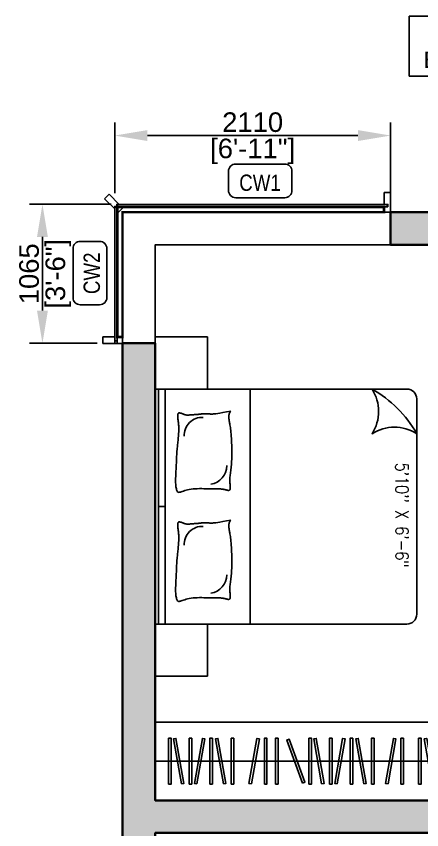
# Model space of a CAD drawing. Header units: millimetres. Extents: x 46985 to 60368, y 184712 to 204375.
# Drawn here: x 47382 to 50482, y 197796 to 204027 of the extents above; entities that cross this region are included whole.
import ezdxf
from ezdxf.enums import TextEntityAlignment as Align

# ---------------------------------------------------------------- set-up
doc = ezdxf.new("R2010")
doc.units = ezdxf.units.MM
for name, color, linetype in [('A-Bed Furniture', 253, 'Continuous'), ('A-Bed Side Table', 253, 'Continuous'), ('A-Dimensions', 4, 'Continuous'), ('A-Hatch', 252, 'Continuous'), ('A-Room Boundary', 44, 'Continuous'), ('A-Text Main', 44, 'Continuous'), ('A-Wardrobe', 253, 'Continuous'), ('A-Window', 4, 'Continuous')]:
    doc.layers.add(name, color=color, linetype=linetype)
doc.layers.add('A-Wall', color=240, linetype='Continuous', lineweight=35)
doc.styles.add('2024-08-29_TOWER-A$0$simplex-0.8', font='simplex.shx', dxfattribs={"width": 0.8})
doc.styles.add('3BHK  WEST_UN-2$0$2024-08-30_TOWER-C$0$simplex-0.8', font='simplex.shx', dxfattribs={"width": 0.8})
doc.styles.add('ARIAL', font='ARIALN.TTF')
doc.styles.add('S', font='arial.ttf', dxfattribs={"height": 150})
doc.styles.get("Standard").update_dxf_attribs({"font": 'arial.ttf'})
doc.dimstyles.new('DIMSMALL', dxfattribs={"dimtxt": 150, "dimasz": 250, "dimexe": 100, "dimexo": 100, "dimgap": 25, "dimtad": 1, "dimdec": 0, "dimzin": 0, "dimdsep": 46, "dimtxsty": 'S', "dimcen": 0, "dimdle": 100, "dimclrd": 8, "dimclre": 8, "dimclrt": 256, "dimazin": 0, "dimtfac": 1, "dimtdec": 0, "dimtix": 1, "dimtmove": 0, "dimatfit": 3, "dimldrblk": '12_DatumFilled', "dimfxl": 1, "dimtolj": 1, "dimtzin": 0, "dimlwd": -1, "dimlwe": -1, "dimarcsym": 1})

# ---------------------------------------------------------------- blocks, each defined once
blk = doc.blocks.new('3.5BHK EAST_UN-1$0$A$Ceb508b97')
at = {"layer": 'A-Wardrobe', "ltscale": 600}
blk.add_lwpolyline([(100.2, 600), (100.2, 0), (2400.2, 0), (2400.2, 600)], close=True, dxfattribs=at)
for points in [[(202.7, 125), (202.7, 475), (222.7, 475), (222.7, 125), (202.7, 125)], [(300.1, 125.9), (239.3, 470.6), (259, 474.1), (319.7, 129.4), (300.1, 125.9)], [(359.9, 125), (359.9, 475), (379.9, 475), (379.9, 125), (359.9, 125)], [(419.5, 125.9), (480.3, 470.6), (460.6, 474.1), (399.9, 129.4), (419.5, 125.9)], [(517.8, 125), (517.8, 475), (537.8, 475), (537.8, 125), (517.8, 125)], [(621.4, 125.9), (560.6, 470.6), (580.3, 474.1), (641.1, 129.4), (621.4, 125.9)], [(681.2, 125), (681.2, 475), (701.2, 475), (701.2, 125), (681.2, 125)], [(836.6, 125.9), (897.4, 470.6), (877.7, 474.1), (817, 129.4), (836.6, 125.9)], [(934.9, 125), (934.9, 475), (954.9, 475), (954.9, 125), (934.9, 125)], [(1019.4, 125), (1019.4, 475), (1039.4, 475), (1039.4, 125), (1019.4, 125)], [(1226.2, 132.1), (1106.5, 461), (1125.3, 467.9), (1245, 139), (1226.2, 132.1)], [(1275.7, 125), (1275.7, 475), (1295.7, 475), (1295.7, 125), (1275.7, 125)], [(1373, 125.9), (1312.3, 470.6), (1332, 474.1), (1392.7, 129.4), (1373, 125.9)], [(1432.9, 125), (1432.9, 475), (1452.9, 475), (1452.9, 125), (1432.9, 125)], [(1492.5, 125.9), (1553.3, 470.6), (1533.6, 474.1), (1472.8, 129.4), (1492.5, 125.9)], [(1590.8, 125), (1590.8, 475), (1610.8, 475), (1610.8, 125), (1590.8, 125)], [(1694.4, 125.9), (1633.6, 470.6), (1653.3, 474.1), (1714.1, 129.4), (1694.4, 125.9)], [(1754.2, 125), (1754.2, 475), (1774.2, 475), (1774.2, 125), (1754.2, 125)], [(1880.8, 125.9), (1941.5, 470.6), (1921.8, 474.1), (1861.1, 129.4), (1880.8, 125.9)], [(1979, 125), (1979, 475), (1999, 475), (1999, 125), (1979, 125)], [(2114.9, 125), (2114.9, 475), (2134.9, 475), (2134.9, 125), (2114.9, 125)], [(2218.5, 125.9), (2157.7, 470.6), (2177.4, 474.1), (2238.2, 129.4), (2218.5, 125.9)], [(2278.3, 125), (2278.3, 475), (2298.3, 475), (2298.3, 125), (2278.3, 125)], [(2400.2, 300), (100, 300)]]:
    blk.add_lwpolyline(points, dxfattribs=at)
blk = doc.blocks.new('A$C2ddc074f')
at = {"layer": 'A-Window', "linetype": 'Continuous'}
for p, q in [((-103, 1478.4), (-138.4, 1443)), ((-138.4, 1443), (-60, 1364.6)), ((-103, 1478.4), (-24.6, 1400)), ((2000.2, 1490), (2000.2, 1400)), ((2050.2, 1490), (2000.2, 1490)), ((2050.2, 1490), (2050.2, 1340)), ((-60, 1379.6), (-60, 1364.6)), ((-40, 1379.6), (-60, 1379.6)), ((-40, 1379.6), (-40, 1344.6)), ((-39.6, 1400), (-39.6, 1380)), ((-24.6, 1400), (-39.6, 1400)), ((-4.6, 1380), (-39.6, 1380)), ((3, 1372.3), (-32.3, 1337)), ((-4.6, 1380), (3, 1372.3)), ((2025.2, 1400), (2000.2, 1400)), ((2025.2, 1380), (2000.2, 1380)), ((2000.2, 1380), (2000.2, 1340)), ((2025.2, 1400), (2025.2, 1380)), ((-40, 1344.6), (-32.3, 1337)), ((0, 1340), (0.1, 1340)), ((0, 1340), (0.1, 1340)), ((0, 1340), (0.1, 1340)), ((0, 1340), (0.1, 1340)), ((2050.2, 1340), (2000.2, 1340)), ((-150, 385), (-150, 335)), ((-60, 385), (-150, 385)), ((-60, 385), (-60, 335)), ((-40, 385), (-40, 335)), ((0, 385), (-40, 385)), ((0, 385), (0, 335)), ((-40, 335), (-150, 335)), ((-150, 335), (-40, 335)), ((-60, 335), (-150, 335)), ((0, 335), (-40, 335))]:
    blk.add_line(p, q, dxfattribs=at)
at = {"layer": 'A-Window', "linetype": 'Continuous', "flags": 128}
for points in [[(-40, 1384.6), (-60, 1384.6), (-60, 355), (-40, 355)], [(2030.2, 1380), (2030.2, 1400), (-44.6, 1400), (-44.6, 1380)]]:
    blk.add_lwpolyline(points, close=True, dxfattribs=at)
at = {"layer": 'A-Window', "color": 5, "const_width": 20}
blk.add_lwpolyline([(0, 385), (-40, 385), (-40, 1380), (2000.2, 1380), (2000.2, 1340), (0, 1340), (0, 385)], dxfattribs=at)
blk = doc.blocks.new('2024-08-29_TOWER-A$0$WNTG')
at = {"layer": 'A-Text Main'}
blk.add_lwpolyline([(-187.8, 246.2), (187.8, 246.2, -0.414214), (242.8, 191.2), (242.8, 43.3, -0.414214), (187.8, -11.7), (-187.8, -11.7, -0.414214), (-242.8, 43.3), (-242.8, 191.2, -0.414214)], format="xyb", close=True, dxfattribs=at)
at = {"layer": 'A-Text Main', "style": '2024-08-29_TOWER-A$0$simplex-0.8', "width": 0.8}
blk.add_attdef('WNTG', text='', height=150, dxfattribs=at).set_placement((-1.6, 43), align=Align.CENTER)
blk = doc.blocks.new('A$C0449c06b')
at = {"layer": 'A-Bed Furniture'}
for p, q in [((0, 1800), (425, 1800)), ((75, 0), (75, 1800)), ((1925, 1800), (425, 1800)), ((725, 1800), (725, 0)), ((2000, 75), (2000, 1725)), ((75, 900), (25, 900)), ((75, 900), (75, 900)), ((0, 0), (1925, 0))]:
    blk.add_line(p, q, dxfattribs=at)
for points in [[(0, 1800), (0, 0)], [(25, 0), (25, 1800)], [(578.7, 1631.7), (574.4, 1626.4), (571, 1621.3), (568.4, 1616.2), (566.4, 1611.1), (565.1, 1606.1), (564.2, 1601.2), (563.7, 1596.3), (563.5, 1591.4), (563.4, 1586.6), (563.5, 1581.8), (563.8, 1576.8), (564.2, 1571.7), (564.8, 1566.3), (565.6, 1560.7), (566.5, 1554.7), (567.5, 1548.2), (568.7, 1541.2), (570.1, 1533.5), (571.5, 1525.2), (573, 1516.1), (574.5, 1506), (576, 1495), (577.5, 1482.8), (578.9, 1469.5), (580.3, 1454.9), (581.5, 1439.2), (582.7, 1422.7), (583.7, 1405.7), (584.6, 1388.3), (585.3, 1370.8), (585.8, 1353.5), (586.2, 1336.5), (586.4, 1320.2), (586.3, 1304.4), (586.1, 1289.3), (585.7, 1274.6), (585.2, 1260.5), (584.4, 1246.8), (583.5, 1233.5), (582.5, 1220.7), (581.3, 1208.2), (580, 1196.2), (578.6, 1184.5), (577.2, 1173.4), (575.9, 1162.8), (574.6, 1152.8), (573.5, 1143.4), (572.5, 1134.7), (571.8, 1126.6), (571.2, 1119.1), (570.8, 1112.1), (570.7, 1105.3), (570.7, 1098.7), (570.8, 1092.2), (571.2, 1085.6), (571.6, 1078.8), (572.2, 1071.7), (572.8, 1064.4), (573.3, 1057.2), (573.7, 1050.3), (573.7, 1043.8), (573.3, 1038), (572.3, 1033.1), (570.7, 1029.2), (568.4, 1026.5), (565.5, 1025), (561.9, 1024.3), (557.7, 1024.5), (553.1, 1025.2), (548.1, 1026.3), (542.8, 1027.6), (537.2, 1029), (531.3, 1030.3), (525.3, 1031.5), (519.2, 1032.6), (512.9, 1033.6), (506.5, 1034.4), (500, 1035), (493.5, 1035.5), (486.9, 1035.9), (480.2, 1036.1), (473.4, 1036.2), (466.1, 1036.1), (458.3, 1036.1), (449.6, 1036), (439.9, 1036), (429.1, 1036.1), (416.9, 1036.3), (403.1, 1036.6), (388.1, 1037), (372.2, 1037.3), (355.6, 1037.6), (338.8, 1037.6), (322, 1037.3), (305.5, 1036.5), (289.6, 1035.2), (274.7, 1033.3), (260.8, 1030.9), (248, 1028.2), (236.1, 1025.2), (225.3, 1022.1), (215.5, 1019.1), (206.8, 1016.3), (199.2, 1013.7), (192.7, 1011.7), (187.1, 1010.1), (182.4, 1009.3), (178.5, 1009.1), (175.1, 1009.7), (172.3, 1011.3), (169.7, 1013.8), (167.5, 1017.5), (165.3, 1022.2), (163.3, 1028.1), (161.5, 1035), (159.9, 1042.7), (158.5, 1051.4), (157.3, 1060.7), (156.4, 1070.8), (155.9, 1081.4), (155.6, 1092.6), (155.7, 1104.3), (155.9, 1116.5), (156.4, 1129.3), (157.1, 1142.7), (157.8, 1156.7), (158.6, 1171.3), (159.4, 1186.6), (160.2, 1202.5), (160.9, 1218.8), (161.7, 1235.3), (162.4, 1251.7), (163.2, 1267.8), (164, 1283.4), (164.8, 1298.2), (165.6, 1312), (166.5, 1324.6), (167.4, 1336.2), (168.4, 1346.9), (169.4, 1357), (170.4, 1366.8), (171.5, 1376.3), (172.5, 1386), (173.6, 1395.9), (174.7, 1406.2), (175.7, 1417), (176.7, 1427.9), (177.6, 1439), (178.4, 1450.1), (179.1, 1461), (179.6, 1471.7), (180, 1481.9), (180.2, 1491.6), (180.1, 1500.9), (179.9, 1509.9), (179.6, 1518.6), (179, 1527.1), (178.3, 1535.5), (177.4, 1543.9), (176.5, 1552.4), (175.3, 1561.1), (174.2, 1569.7), (173.2, 1578.2), (172.4, 1586.2), (171.9, 1593.7), (171.9, 1600.4), (172.5, 1606.1), (173.8, 1610.7), (175.8, 1614), (178.6, 1616.1), (181.9, 1617.2), (185.7, 1617.4), (189.8, 1616.9), (194.2, 1615.9), (198.7, 1614.5), (203.1, 1612.8), (207.4, 1611.2), (211.7, 1609.5), (215.8, 1607.8), (219.9, 1606.3), (223.9, 1604.8), (228, 1603.5), (232.1, 1602.5), (236.2, 1601.7), (240.3, 1601.1), (244.6, 1600.9), (249, 1600.8), (253.6, 1601), (258.4, 1601.2), (263.4, 1601.6), (268.7, 1602.1), (274.4, 1602.5), (280.3, 1603), (286.6, 1603.5), (293.1, 1603.9), (299.8, 1604.4), (306.6, 1604.9), (313.5, 1605.4), (320.4, 1606), (327.3, 1606.6), (334.1, 1607.3), (340.9, 1608), (347.6, 1608.8), (354.3, 1609.4), (361, 1610), (367.7, 1610.5), (374.5, 1610.8), (381.3, 1610.9), (388.2, 1610.8), (395.2, 1610.5), (402.3, 1610.1), (409.4, 1609.7), (416.5, 1609.3), (423.7, 1609.1), (431, 1608.9), (438.3, 1609), (445.7, 1609.4), (454.2, 1610.3), (464.6, 1611.6), (477.8, 1613.7), (494.9, 1616.6), (516.8, 1620.5), (544.4, 1625.5), (578.7, 1631.7)], [(578.7, 796.7), (574.4, 791.4), (571, 786.3), (568.4, 781.2), (566.4, 776.1), (565.1, 771.1), (564.2, 766.2), (563.7, 761.3), (563.5, 756.4), (563.4, 751.6), (563.5, 746.8), (563.8, 741.8), (564.2, 736.7), (564.8, 731.3), (565.6, 725.7), (566.5, 719.7), (567.5, 713.2), (568.7, 706.2), (570.1, 698.5), (571.5, 690.2), (573, 681.1), (574.5, 671), (576, 660), (577.5, 647.8), (578.9, 634.5), (580.3, 619.9), (581.5, 604.2), (582.7, 587.7), (583.7, 570.7), (584.6, 553.3), (585.3, 535.8), (585.8, 518.5), (586.2, 501.5), (586.4, 485.2), (586.3, 469.4), (586.1, 454.3), (585.7, 439.6), (585.2, 425.5), (584.4, 411.8), (583.5, 398.5), (582.5, 385.7), (581.3, 373.2), (580, 361.2), (578.6, 349.5), (577.2, 338.4), (575.9, 327.8), (574.6, 317.8), (573.5, 308.4), (572.5, 299.7), (571.8, 291.6), (571.2, 284.1), (570.8, 277.1), (570.7, 270.3), (570.7, 263.7), (570.8, 257.2), (571.2, 250.6), (571.6, 243.8), (572.2, 236.7), (572.8, 229.4), (573.3, 222.2), (573.7, 215.3), (573.7, 208.8), (573.3, 203), (572.3, 198.1), (570.7, 194.2), (568.4, 191.5), (565.5, 190), (561.9, 189.3), (557.7, 189.5), (553.1, 190.2), (548.1, 191.3), (542.8, 192.6), (537.2, 194), (531.3, 195.3), (525.3, 196.5), (519.2, 197.6), (512.9, 198.6), (506.5, 199.4), (500, 200), (493.5, 200.5), (486.9, 200.9), (480.2, 201.1), (473.4, 201.2), (466.1, 201.1), (458.3, 201.1), (449.6, 201), (439.9, 201), (429.1, 201.1), (416.9, 201.3), (403.1, 201.6), (388.1, 202), (372.2, 202.3), (355.6, 202.6), (338.8, 202.6), (322, 202.3), (305.5, 201.5), (289.6, 200.2), (274.7, 198.3), (260.8, 195.9), (248, 193.2), (236.1, 190.2), (225.3, 187.1), (215.5, 184.1), (206.8, 181.3), (199.2, 178.7), (192.7, 176.7), (187.1, 175.1), (182.4, 174.3), (178.5, 174.1), (175.1, 174.7), (172.3, 176.3), (169.7, 178.8), (167.5, 182.5), (165.3, 187.2), (163.3, 193.1), (161.5, 200), (159.9, 207.7), (158.5, 216.4), (157.3, 225.7), (156.4, 235.8), (155.9, 246.4), (155.6, 257.6), (155.7, 269.3), (155.9, 281.5), (156.4, 294.3), (157.1, 307.7), (157.8, 321.7), (158.6, 336.3), (159.4, 351.6), (160.2, 367.5), (160.9, 383.8), (161.7, 400.3), (162.4, 416.7), (163.2, 432.8), (164, 448.4), (164.8, 463.2), (165.6, 477), (166.5, 489.6), (167.4, 501.2), (168.4, 511.9), (169.4, 522), (170.4, 531.8), (171.5, 541.3), (172.5, 551), (173.6, 560.9), (174.7, 571.2), (175.7, 582), (176.7, 592.9), (177.6, 604), (178.4, 615.1), (179.1, 626), (179.6, 636.7), (180, 646.9), (180.2, 656.6), (180.1, 665.9), (179.9, 674.9), (179.6, 683.6), (179, 692.1), (178.3, 700.5), (177.4, 708.9), (176.5, 717.4), (175.3, 726.1), (174.2, 734.7), (173.2, 743.2), (172.4, 751.2), (171.9, 758.7), (171.9, 765.4), (172.5, 771.1), (173.8, 775.7), (175.8, 779), (178.6, 781.1), (181.9, 782.2), (185.7, 782.4), (189.8, 781.9), (194.2, 780.9), (198.7, 779.5), (203.1, 777.8), (207.4, 776.2), (211.7, 774.5), (215.8, 772.8), (219.9, 771.3), (223.9, 769.8), (228, 768.5), (232.1, 767.5), (236.2, 766.7), (240.3, 766.1), (244.6, 765.9), (249, 765.8), (253.6, 766), (258.4, 766.2), (263.4, 766.6), (268.7, 767.1), (274.4, 767.5), (280.3, 768), (286.6, 768.5), (293.1, 768.9), (299.8, 769.4), (306.6, 769.9), (313.5, 770.4), (320.4, 771), (327.3, 771.6), (334.1, 772.3), (340.9, 773), (347.6, 773.8), (354.3, 774.4), (361, 775), (367.7, 775.5), (374.5, 775.8), (381.3, 775.9), (388.2, 775.8), (395.2, 775.5), (402.3, 775.1), (409.4, 774.7), (416.5, 774.3), (423.7, 774.1), (431, 773.9), (438.3, 774), (445.7, 774.4), (454.2, 775.3), (464.6, 776.6), (477.8, 778.7), (494.9, 781.6), (516.8, 785.5), (544.4, 790.5), (578.7, 796.7)]]:
    blk.add_lwpolyline(points, dxfattribs=at)
blk.add_lwpolyline([(1658.6, 1800, -0.292894), (1658.6, 1458.6, -0.292894), (2000, 1458.6, 0.136668)], format="xyb", close=True, dxfattribs=at)
for centre, radius, start, end in [((1925, 1725), 75, 359.99998, 89.99998), ((360.1, 1445), 138.7, 87.31907, 182.68089), ((406, 1212.4), 141.8, 277.34131, 0.47004), ((360.1, 610), 138.7, 87.31907, 182.68089), ((406, 377.4), 141.8, 277.34131, 0.47004), ((1925, 75), 75, 269.99998, 359.99998)]:
    blk.add_arc(centre, radius, start, end, dxfattribs=at)
at = {"layer": 'A-Bed Furniture', "ltscale": 5, "insert": (1937.3, 1235.7), "char_height": 100, "width": 1163.145, "attachment_point": 1, "rotation": 270, "style": '3BHK  WEST_UN-2$0$2024-08-30_TOWER-C$0$simplex-0.8'}
blk.add_mtext('5\'10\'\' X 6\'-6"', dxfattribs=at)
blk = doc.blocks.new('A$C33f16c26')
at = {"layer": 'A-Bed Side Table'}
blk.add_lwpolyline([(400, 400), (0, 400), (0, 0), (400, 0)], close=True, dxfattribs=at)
blk = doc.blocks.new('Unit-1')
at = {"layer": 'A-Hatch', "linetype": 'Continuous'}
h = blk.add_hatch(color=256, dxfattribs=at)
h.dxf.hatch_style = 1
h.paths.add_polyline_path([(-7145, 15335.7), (-6895, 15335.7), (-6895, 16800.1), (-8999.8, 16800.1), (-8999.8, 16550.3), (-7145, 16550.1)])
h.paths.add_polyline_path([(-10800, 15796), (-10800, 12295), (-8145, 12295), (-8145, 12045.7), (-10800, 12045.7), (-10800, 10820), (-11050, 10820), (-11050, 15796)])
h.paths.add_polyline_path([(-5470, 12045.7), (-5270, 12045.7), (-5270, 16550.1), (-4400.1, 16550.1), (-4400.1, 16800.1), (-5470, 16800.1)])
h.paths.add_polyline_path([(-250, 16550.1), (-1050.1, 16550.1), (-1050.1, 16800.1), (0, 16800.1), (0, 16550.1), (0, 13495), (-250, 13495)])
h.paths.add_polyline_path([(-4110, 12295), (-4110, 12045.7), (-250, 12045.7), (-250, 11295.1), (0, 11295.1), (0, 12295)])
h.paths.add_polyline_path([(-3910, 8082.6), (-3910, 6370), (-1440, 6370), (-1440, 6420), (-1240, 6420), (-1240, 6370), (0, 6370), (0, 0), (-250, 0), (-250, 6170), (-4110, 6170), (-4110, 11045.7), (-3910, 11045.7)])
h.paths.add_polyline_path([(-250, 10395.1), (0, 10395.1), (0, 8985.1), (-250, 8985.1)])
h.paths.add_polyline_path([(-3740, 4410), (-6535, 4410), (-6535, 4210), (-3940, 4210), (-3940, 250), (-4840, 250), (-4840, 0), (-3240, 0), (-3240, 250), (-3740, 250)])
h.paths.add_polyline_path([(-7535, 4210), (-8145, 4210), (-10800, 4210), (-10800, 3620.1), (-11050, 3620.1), (-11050.1, 4460.1), (-8145, 4460), (-8145, 4410), (-8150, 4410), (-7535, 4410)])
h.paths.add_polyline_path([(-10800.1, 1820.1), (-10800, 250), (-6535, 250), (-6535, 2135), (-6335, 2135), (-6335, 250), (-5590, 250), (-5590, 0), (-10800, 0), (-11050, 0), (-11050, 250), (-11050.1, 1820.1)])
at = {"layer": 'A-Room Boundary', "linetype": 'Continuous'}
blk.add_lwpolyline([(-10800, 12295), (-7145, 12295), (-7145, 16550.1), (-10800, 16550.1)], close=True, dxfattribs=at)
at = {"layer": 'A-Wall'}
for points in [[(-7145, 15335.7), (-6895, 15335.7), (-6895, 16800.1), (-8999.8, 16800.1), (-8999.8, 16550.3), (-7145, 16550.1)], [(-10800, 15796), (-10800, 12295), (-8145, 12295), (-8145, 12045.7), (-10800, 12045.7), (-10800, 10820), (-11050, 10820), (-11050, 15796)]]:
    blk.add_lwpolyline(points, close=True, dxfattribs=at)
at = {"layer": 'A-Bed Furniture'}
blk.add_blockref('A$C0449c06b', (-10800, 13645), dxfattribs=at)
at = {"layer": 'A-Bed Side Table'}
blk.add_blockref('A$C33f16c26', (-10800, 15445), dxfattribs=at)
at = {"layer": 'A-Bed Side Table', "xscale": -1, "rotation": 180}
blk.add_blockref('A$C33f16c26', (-10800, 13645), dxfattribs=at)
at = {"layer": 'A-Text Main'}
ref = blk.add_blockref('2024-08-29_TOWER-A$0$WNTG', (-9996.9, 17156.9), dxfattribs=dict(at, xscale=-1, rotation=180))
ref.add_attrib('WNTG', 'CW1', dxfattribs={"height": 125, "style": 'ARIAL'}).set_placement((-9998.5, 16963.4), align=Align.CENTER)
ref = blk.add_blockref('2024-08-29_TOWER-A$0$WNTG', (-11416.3, 16333.6), dxfattribs=dict(at, xscale=-1, rotation=270))
ref.add_attrib('WNTG', 'CW2', dxfattribs={"height": 125, "rotation": 90, "style": 'ARIAL'}).set_placement((-11222.8, 16332), align=Align.CENTER)
at = {"layer": 'A-Wardrobe', "ltscale": 600}
blk.add_blockref('3.5BHK EAST_UN-1$0$A$Ceb508b97', (-10900.2, 12295), dxfattribs=at)
at = {"layer": 'A-Window'}
blk.add_blockref('A$C2ddc074f', (-11050.1, 15460.1), dxfattribs=at)
blk = doc.blocks.new('*D43')
at = {"layer": 'A-Dimensions', "color": 8, "transparency": 16777216}
for p, q in [((48107.6, 202587.4), (47481.9, 202587.4)), ((47581.9, 201772.4), (47581.9, 202337.4)), ((47999.4, 201522.4), (47481.9, 201522.4))]:
    blk.add_line(p, q, dxfattribs=at)
for points in [[(47540.2, 202337.4), (47623.5, 202337.4), (47581.9, 202587.4)], [(47540.2, 201772.4), (47623.5, 201772.4), (47581.9, 201522.4)]]:
    blk.add_solid(points, dxfattribs=at)
at = {"layer": 'Defpoints', "color": 0, "transparency": 16777216}
for p in [(47581.9, 202587.4), (48207.6, 202587.4), (48099.4, 201522.4)]:
    blk.add_point(p, dxfattribs=at)
at = {"layer": 'A-Dimensions', "lineweight": 30, "transparency": 16777216, "char_height": 150, "attachment_point": 5, "rotation": 90, "style": 'S'}
for s, insert in [('\\A1;1065', (47480.3, 202054.9)), ('\\A1;[3\'-6"]', (47703, 202054.9))]:
    blk.add_mtext(s, dxfattribs=dict(at, insert=insert))
blk = doc.blocks.new('12_DatumFilled')
at = {"color": 8, "linetype": 'ByBlock'}
blk.add_solid([(0, 0.577), (-1, 0), (0, -0.577)], dxfattribs=at)
blk = doc.blocks.new('*D44')
at = {"layer": 'A-Dimensions', "color": 8, "transparency": 16777216}
for p, q in [((48134.4, 202672.1), (48134.4, 203213.4)), ((50244.6, 202667.1), (50244.6, 203213.4)), ((48384.4, 203113.4), (49994.6, 203113.4))]:
    blk.add_line(p, q, dxfattribs=at)
for points in [[(48384.4, 203155.1), (48384.4, 203071.7), (48134.4, 203113.4)], [(49994.6, 203155.1), (49994.6, 203071.7), (50244.6, 203113.4)]]:
    blk.add_solid(points, dxfattribs=at)
at = {"layer": 'Defpoints', "color": 0, "transparency": 16777216}
for p in [(50244.6, 203113.4), (48134.4, 202572.1), (50244.6, 202567.1)]:
    blk.add_point(p, dxfattribs=at)
at = {"layer": 'A-Dimensions', "lineweight": 30, "transparency": 16777216, "char_height": 150, "attachment_point": 5, "style": 'S'}
for s, insert in [('\\A1;2110', (49189.5, 203215)), ('\\A1;[6\'-11"]', (49189.5, 202992.3))]:
    blk.add_mtext(s, dxfattribs=dict(at, insert=insert))

msp = doc.modelspace()

# ---------------------------------------------------------------- texts
at = {"layer": 'A-Text Main', "insert": (51486.5, 203779), "char_height": 125, "attachment_point": 5, "rotation": 359.94971, "bg_fill": 19, "box_fill_scale": 1.5, "bg_fill_color": 256, "bg_fill_transparency": 0}
msp.add_mtext_dynamic_manual_height_columns('UNIT-01  \\P EAST FACING_2650 SFT', width=2074.494, gutter_width=2098, heights=[-370.7], dxfattribs=at)

# ---------------------------------------------------------------- dimensions: what is measured, and where the dimension line sits
at = {"layer": 'A-Dimensions', "lineweight": 30}
dim = msp.add_linear_dim(base=(50244.6, 203113.4), p1=(48134.4, 202572.1), p2=(50244.6, 202567.1), dimstyle='DIMSMALL', override={"dimpost": '\\X'}, dxfattribs=at)
dim.commit()
dim.dimension.update_dxf_attribs({"geometry": '*D44', "text_midpoint": (49189.5, 203113.4)})
dim = msp.add_linear_dim(base=(47581.9, 202587.4), p1=(48099.4, 201522.4), p2=(48207.6, 202587.4), angle=90, dimstyle='DIMSMALL', override={"dimpost": '\\X'}, dxfattribs=at)
dim.commit()
dim.dimension.update_dxf_attribs({"geometry": '*D43', "text_midpoint": (47581.9, 202054.9)})

# ---------------------------------------------------------------- next in the draw order: block references
at = {"linetype": 'Continuous'}
msp.add_blockref('Unit-1', (59244.4, 185726.4), dxfattribs=at)

doc.saveas('drawing.dxf')
